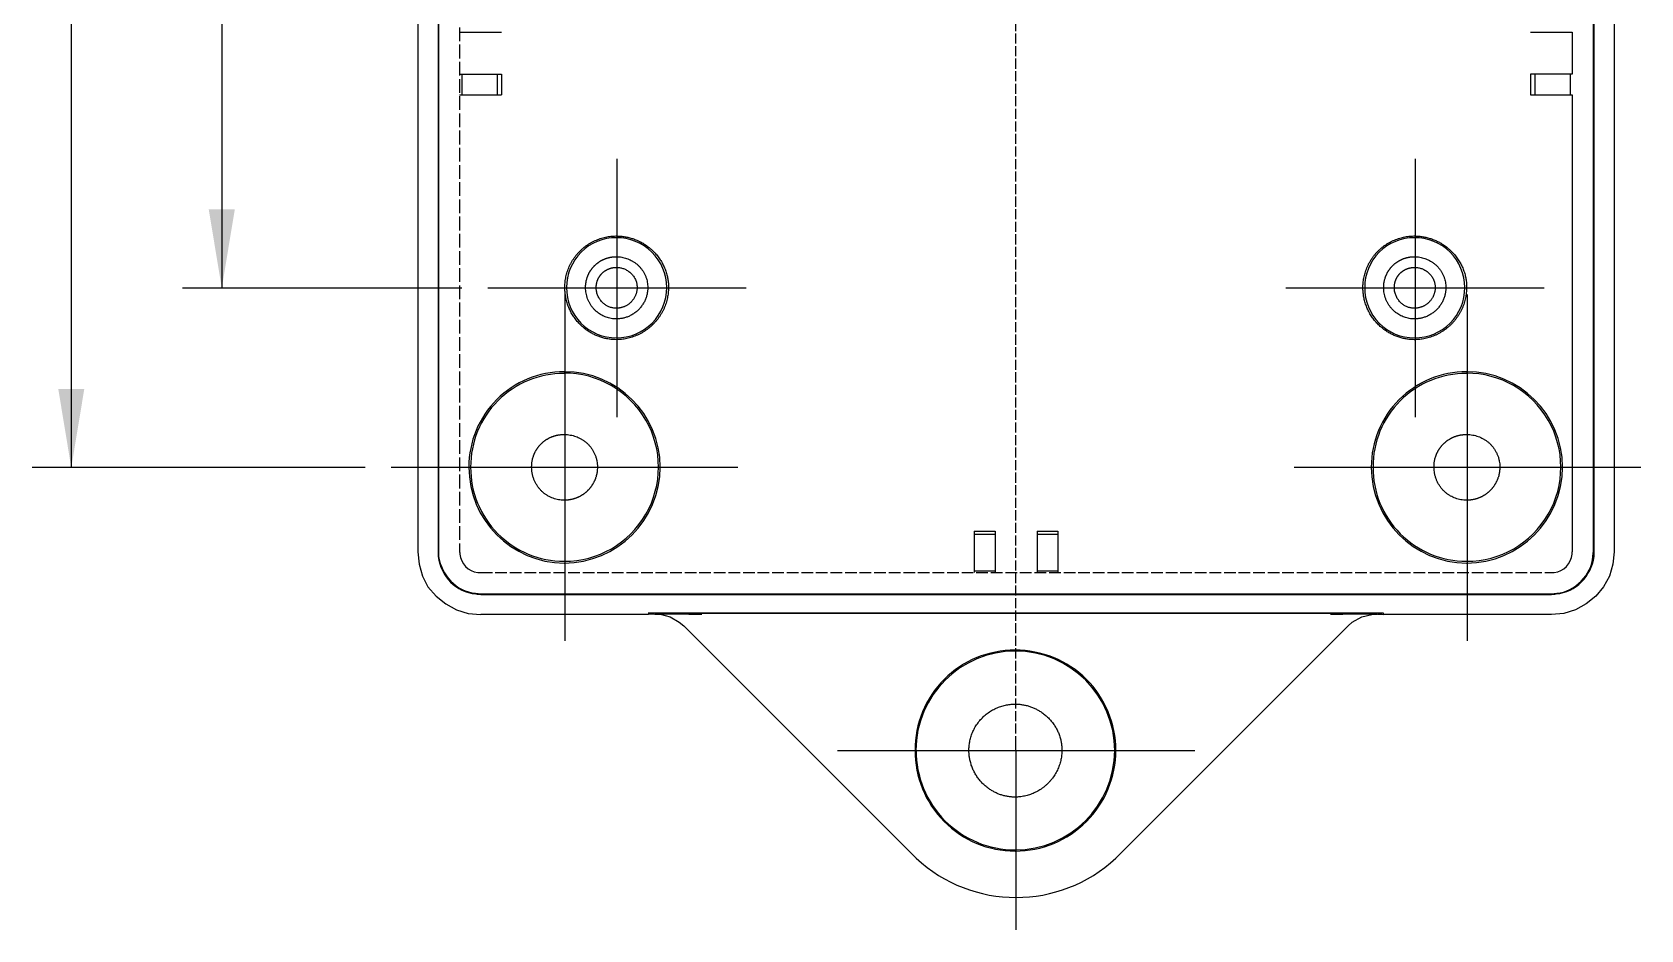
# Model space of a CAD drawing. Header units: millimetres. Extents: x 67 to 592, y -195 to 280.
# Drawn here: x 269.6 to 346.2, y -14.2 to 28.6 of the extents above; entities that cross this region are included whole.
import ezdxf

# ---------------------------------------------------------------- set-up
doc = ezdxf.new("R2010")
doc.units = ezdxf.units.MM
doc.linetypes.add('PDF_IMPORT', pattern=[1, 0.8, -0.2])
doc.layers.add('PDF_图层 1', color=7, linetype='Continuous', true_color=0x231f20)

msp = doc.modelspace()

# ---------------------------------------------------------------- linework, layer by layer
at = {"layer": 'PDF_图层 1', "color": 7, "linetype": 'PDF_IMPORT', "lineweight": -3, "ltscale": 0.597514}
msp.add_lwpolyline([(316.418, -5.657), (316.418, -5.432), (316.418, 124.069), (316.418, 124.323)], dxfattribs=at)
at = {"layer": 'PDF_图层 1', "color": 7, "lineweight": -3}
for points in [[(343.961, 3.824), (343.961, 114.812), (343.961, 115.038, 0.34463), (342.155, 116.844), (341.929, 116.844)], [(294.915, 12.319, 0.417722), (290.456, 7.86, 0.4164), (294.915, 3.373, 1.002191), (294.909, 12.335)], [(337.893, 12.319, 0.417722), (333.435, 7.86, 0.4164), (337.893, 3.373, 1.002175), (337.887, 12.333)], [(311.677, -5.629, 0.416432), (316.391, -10.37, 2.413824), (311.665, -5.629)], [(311.508, -10.596), (311.677, -10.765, 0.394177), (321.187, -10.765), (321.357, -10.596)]]:
    msp.add_lwpolyline(points, format="xyb", dxfattribs=at)
for points in [[(287.945, 114.812), (287.945, 3.824), (288.001, 3.232), (288.17, 2.667), (288.424, 2.16), (288.819, 1.708), (289.271, 1.341), (289.779, 1.059), (290.343, 0.89), (290.936, 0.833)], [(288.904, 114.812), (288.904, 3.824)], [(288.932, 114.812), (288.932, 3.824)], [(344.92, 114.812), (344.92, 3.824), (344.864, 3.232)], [(271.436, 110.834), (271.436, 59.333), (271.436, 7.832)], [(278.604, 102.283), (278.604, 59.333), (278.604, 16.382)], [(289.92, 28.573), (291.924, 28.573)], [(340.941, 28.573), (342.917, 28.573)], [(342.917, 28.573), (342.917, 26.57)], [(289.92, 26.569), (291.924, 26.569)], [(290.033, 26.569), (290.033, 25.582)], [(291.726, 26.569), (291.726, 25.582)], [(291.924, 26.569), (291.924, 25.582)], [(342.917, 26.569), (340.941, 26.569), (340.941, 25.582)], [(341.139, 26.569), (341.139, 25.582)], [(342.832, 26.569), (342.832, 25.582)], [(289.92, 25.582), (291.924, 25.582)], [(340.941, 25.582), (342.917, 25.582)], [(342.917, 25.582), (342.917, 3.825)], [(297.427, 22.534), (297.427, 16.382)], [(335.438, 22.534), (335.438, 16.382)], [(290.033, 16.382), (276.741, 16.382)], [(297.427, 16.382), (291.275, 16.382)], [(303.578, 16.382), (297.427, 16.382), (297.427, 10.23)], [(335.438, 16.382), (329.286, 16.382)], [(341.59, 16.382), (335.438, 16.382), (335.438, 10.23)], [(294.943, 16.072), (294.943, 12.827)], [(337.922, 16.072), (337.922, 12.827)], [(294.943, 12.827), (294.943, 7.832)], [(337.922, 12.827), (337.922, 7.832)], [(285.433, 7.832), (269.574, 7.832)], [(294.943, 7.832), (289.92, 7.832), (286.675, 7.832)], [(303.184, 7.832), (299.938, 7.832), (294.943, 7.832), (294.943, 2.837), (294.943, -0.408)], [(337.922, 7.832), (332.927, 7.832), (329.681, 7.832)], [(346.19, 7.832), (342.916, 7.832), (337.922, 7.832), (337.922, 2.837), (337.922, -0.408)], [(314.443, 4.812), (314.443, 2.837)], [(314.443, 4.812), (315.431, 4.812), (315.431, 2.837)], [(315.431, 4.643), (314.443, 4.643)], [(317.434, 4.812), (317.434, 2.837)], [(317.434, 4.812), (318.422, 4.812), (318.422, 2.837)], [(318.422, 4.643), (317.434, 4.643)], [(344.864, 3.232), (344.694, 2.668)], [(314.443, 2.921), (315.431, 2.921)], [(317.434, 2.921), (318.422, 2.921)], [(344.695, 2.668), (344.412, 2.16)], [(290.936, 1.821), (341.929, 1.821)], [(290.936, 1.793), (341.929, 1.793)], [(344.046, 1.708), (343.594, 1.341)], [(344.412, 2.16), (344.045, 1.708)], [(298.922, 0.833), (290.936, 0.833)], [(298.922, 0.918), (333.914, 0.918)], [(299.205, 0.861), (298.922, 0.918), (298.922, 0.833)], [(299.204, 0.861), (298.922, 0.833)], [(300.841, 0.833), (300.531, 0.861), (300.192, 0.861), (299.881, 0.861), (299.543, 0.861), (299.232, 0.861)], [(299.233, 0.861), (299.571, 0.861)], [(299.487, 0.861), (299.966, 0.72), (300.39, 0.466), (300.615, 0.297)], [(299.571, 0.862), (299.882, 0.89), (300.22, 0.89), (300.531, 0.89), (300.841, 0.89), (301.18, 0.89)], [(301.179, 0.833), (300.841, 0.833)], [(301.462, 0.89), (301.433, 0.89), (301.208, 0.89), (301.179, 0.89)], [(301.462, 0.833), (301.406, 0.833), (301.32, 0.833), (301.236, 0.833), (301.179, 0.833)], [(331.403, 0.89), (301.462, 0.89)], [(321.357, -10.596), (332.25, 0.297), (332.447, 0.466), (332.899, 0.72), (333.378, 0.833)], [(331.403, 0.89), (331.431, 0.89), (331.657, 0.89), (331.685, 0.89), (331.996, 0.89), (332.334, 0.89), (332.645, 0.89), (332.983, 0.89), (333.294, 0.862), (333.632, 0.862)], [(331.685, 0.833), (331.6, 0.833), (331.544, 0.833), (331.459, 0.833), (331.403, 0.833)], [(333.632, 0.861), (333.294, 0.861), (332.983, 0.861), (332.645, 0.861), (332.334, 0.861), (331.996, 0.833), (331.685, 0.833)], [(333.661, 0.861), (333.915, 0.918), (333.915, 0.833)], [(333.661, 0.861), (333.915, 0.833)], [(341.929, 0.833), (333.915, 0.833)], [(342.521, 0.89), (341.929, 0.833)], [(343.086, 1.059), (342.522, 0.89)], [(343.594, 1.341), (343.086, 1.059)], [(300.615, 0.297), (311.508, -10.596)], [(316.418, -5.657), (310.436, -5.657), (307.924, -5.657)], [(324.941, -5.657), (316.418, -5.657), (316.418, -14.18)]]:
    msp.add_lwpolyline(points, dxfattribs=at)
at = {"layer": 'PDF_图层 1', "color": 7, "linetype": 'PDF_IMPORT', "lineweight": -3, "ltscale": 0.819167}
msp.add_lwpolyline([(289.92, 114.812), (289.92, 3.825)], dxfattribs=at)
at = {"layer": 'PDF_图层 1', "color": 7, "lineweight": -3}
for points in [[(297.398, 14.012, 0.414665), (299.797, 16.411, 0.417106), (297.398, 18.781, 0.419568), (295.028, 16.411, 0.417073)], [(335.41, 14.012, 0.414706), (337.809, 16.411, 0.417147), (335.41, 18.781, 0.419643), (333.04, 16.411, 0.417147)], [(294.915, 3.289, 0.412037), (299.487, 7.86, 0.413309), (294.915, 12.404, 0.414635), (290.372, 7.86, 0.413348)], [(337.893, 3.288, 0.412037), (342.465, 7.86, 0.413309), (337.893, 12.403, 0.414596), (333.35, 7.86, 0.413309)], [(316.39, -10.427, 0.414689), (321.187, -5.629, 0.41591), (316.39, -0.86, 0.417176), (311.621, -5.629, 0.415943)]]:
    msp.add_lwpolyline(points, format="xyb", close=True, dxfattribs=at)
at = {"layer": 'PDF_图层 1', "color": 7, "linetype": 'PDF_IMPORT', "lineweight": -3, "ltscale": 0.694167}
msp.add_lwpolyline([(290.936, 2.837), (341.929, 2.837)], dxfattribs=at)
at = {"layer": 'PDF_图层 1', "color": 7, "lineweight": -3}
for points, knots in [([(343.932, 3.824), (343.932, 40.82), (343.932, 77.816), (343.932, 114.812), (343.923, 114.897), (343.914, 114.982), (343.904, 115.066), (343.817, 115.961), (343.073, 116.69), (342.183, 116.816), (342.098, 116.816), (342.014, 116.816), (341.929, 116.816)], [0, 0, 0, 0, 1, 1, 1, 2, 2, 2, 3, 3, 3, 4, 4, 4, 4]), ([(288.904, 3.825), (288.904, 3.75), (288.904, 3.674), (288.904, 3.599), (289.054, 2.647), (289.732, 1.9), (290.71, 1.821), (290.785, 1.812), (290.861, 1.803), (290.936, 1.793)], [0, 0, 0, 0, 1, 1, 1, 2, 2, 2, 3, 3, 3, 3]), ([(288.932, 3.825), (288.932, 3.75), (288.932, 3.674), (288.932, 3.599), (289.059, 2.721), (289.779, 1.93), (290.682, 1.85), (290.767, 1.84), (290.852, 1.831), (290.936, 1.821)], [0, 0, 0, 0, 1, 1, 1, 2, 2, 2, 3, 3, 3, 3]), ([(289.92, 3.824), (289.93, 3.787), (289.939, 3.749), (289.948, 3.712), (289.986, 3.278), (290.35, 2.872), (290.794, 2.837), (290.842, 2.837), (290.889, 2.837), (290.936, 2.837)], [0, 0, 0, 0, 1, 1, 1, 2, 2, 2, 3, 3, 3, 3]), ([(341.929, 1.793), (342.004, 1.802), (342.079, 1.812), (342.154, 1.821), (343.102, 1.887), (343.826, 2.673), (343.961, 3.599), (343.961, 3.674), (343.961, 3.749), (343.961, 3.825)], [0, 0, 0, 0, 1, 1, 1, 2, 2, 2, 3, 3, 3, 3]), ([(341.929, 1.821), (342.014, 1.83), (342.098, 1.84), (342.183, 1.849), (343.049, 1.92), (343.855, 2.728), (343.904, 3.599), (343.914, 3.674), (343.923, 3.749), (343.933, 3.825)], [0, 0, 0, 0, 1, 1, 1, 2, 2, 2, 3, 3, 3, 3]), ([(341.929, 2.837), (341.976, 2.837), (342.023, 2.837), (342.07, 2.837), (342.515, 2.872), (342.879, 3.277), (342.917, 3.712), (342.917, 3.749), (342.917, 3.787), (342.917, 3.824)], [0, 0, 0, 0, 1, 1, 1, 2, 2, 2, 3, 3, 3, 3])]:
    msp.add_open_spline(points, degree=3, knots=knots, dxfattribs=at)
for points, weights, knots in [([(297.398, 13.928), (298.846, 13.94), (299.869, 14.964), (299.882, 16.411), (299.882, 17.766), (298.753, 18.866), (297.398, 18.866), (295.961, 18.865), (294.944, 17.849), (294.943, 16.411), (294.943, 15.057), (296.044, 13.928), (297.398, 13.928)], [1, 0.808792697553, 0.808792697553, 1, 1, 1, 1, 0.805076142132, 0.805076142132, 1, 1, 1, 1], [0, 0, 0, 0, 1.553518, 1.553518, 1.553518, 2.553518, 2.553518, 2.553518, 4.122879, 4.122879, 4.122879, 5.122879, 5.122879, 5.122879, 5.122879]), ([(335.41, 13.927), (336.857, 13.94), (337.881, 14.963), (337.894, 16.411), (337.894, 17.765), (336.765, 18.866), (335.41, 18.866), (333.973, 18.865), (332.956, 17.848), (332.955, 16.411), (332.955, 15.056), (334.056, 13.927), (335.41, 13.927)], [1, 0.808849557522, 0.808849557522, 1, 1, 1, 1, 0.805076142132, 0.805076142132, 1, 1, 1, 1], [0, 0, 0, 0, 1.553275, 1.553275, 1.553275, 2.553275, 2.553275, 2.553275, 4.122635, 4.122635, 4.122635, 5.122635, 5.122635, 5.122635, 5.122635]), ([(297.398, 14.915), (298.271, 14.921), (298.888, 15.538), (298.894, 16.411), (298.894, 17.229), (298.216, 17.878), (297.398, 17.878), (297.003, 17.881), (296.637, 17.731), (296.358, 17.451), (296.078, 17.172), (295.928, 16.806), (295.931, 16.411), (295.931, 15.592), (296.58, 14.915), (297.398, 14.915)], [1, 0.807870736881, 0.807870736881, 1, 1, 1, 1, 0.948379092148, 0.948379092148, 1, 0.948379092148, 0.948379092148, 1, 1, 1, 1], [0, 0, 0, 0, 1.55746, 1.55746, 1.55746, 2.55746, 2.55746, 2.55746, 3.349681, 3.349681, 3.349681, 4.141902, 4.141902, 4.141902, 5.141902, 5.141902, 5.141902, 5.141902]), ([(335.41, 14.915), (336.283, 14.921), (336.9, 15.538), (336.906, 16.411), (336.906, 17.229), (336.228, 17.878), (335.41, 17.878), (335.015, 17.881), (334.649, 17.731), (334.369, 17.451), (334.09, 17.172), (333.94, 16.806), (333.943, 16.411), (333.943, 15.592), (334.592, 14.915), (335.41, 14.915)], [1, 0.807819016241, 0.807819016241, 1, 1, 1, 1, 0.948367447276, 0.948367447276, 1, 0.948367447276, 0.948367447276, 1, 1, 1, 1], [0, 0, 0, 0, 1.557681, 1.557681, 1.557681, 2.557681, 2.557681, 2.557681, 3.349993, 3.349993, 3.349993, 4.142304, 4.142304, 4.142304, 5.142304, 5.142304, 5.142304, 5.142304]), ([(297.398, 15.423), (297.973, 15.43), (298.379, 15.836), (298.386, 16.411), (298.386, 16.947), (297.935, 17.37), (297.398, 17.37), (297.139, 17.372), (296.9, 17.274), (296.717, 17.091), (296.534, 16.909), (296.436, 16.669), (296.439, 16.411), (296.439, 15.874), (296.862, 15.423), (297.398, 15.423)], [1, 0.810342285117, 0.810342285117, 1, 1, 1, 1, 0.948181586224, 0.948181586224, 1, 0.948181586224, 0.948181586224, 1, 1, 1, 1], [0, 0, 0, 0, 1.546875, 1.546875, 1.546875, 2.546875, 2.546875, 2.546875, 3.340631, 3.340631, 3.340631, 4.134386, 4.134386, 4.134386, 5.134386, 5.134386, 5.134386, 5.134386]), ([(335.41, 15.423), (335.985, 15.43), (336.391, 15.836), (336.398, 16.411), (336.398, 16.947), (335.946, 17.37), (335.41, 17.37), (335.151, 17.372), (334.912, 17.274), (334.729, 17.091), (334.546, 16.909), (334.448, 16.669), (334.451, 16.411), (334.451, 15.874), (334.874, 15.423), (335.41, 15.423)], [1, 0.810407457654, 0.810407457654, 1, 1, 1, 1, 0.948181586225, 0.948181586225, 1, 0.948181586225, 0.948181586225, 1, 1, 1, 1], [0, 0, 0, 0, 1.546595, 1.546595, 1.546595, 2.546595, 2.546595, 2.546595, 3.340351, 3.340351, 3.340351, 4.134106, 4.134106, 4.134106, 5.134106, 5.134106, 5.134106, 5.134106]), ([(294.915, 6.28), (295.34, 6.279), (295.733, 6.441), (296.033, 6.742), (296.333, 7.042), (296.496, 7.435), (296.495, 7.86), (296.495, 8.735), (295.789, 9.412), (294.915, 9.412), (294.496, 9.418), (294.107, 9.261), (293.811, 8.964), (293.514, 8.668), (293.357, 8.279), (293.363, 7.86), (293.363, 6.985), (294.04, 6.28), (294.915, 6.28)], [1, 0.949053612307, 0.949053612307, 1, 0.949053612307, 0.949053612307, 1, 1, 1, 1, 0.947377604058, 0.947377604058, 1, 0.947377604058, 0.947377604058, 1, 1, 1, 1], [0, 0, 0, 0, 0.78696, 0.78696, 0.78696, 1.57392, 1.57392, 1.57392, 2.57392, 2.57392, 2.57392, 3.373892, 3.373892, 3.373892, 4.173864, 4.173864, 4.173864, 5.173864, 5.173864, 5.173864, 5.173864]), ([(337.893, 6.28), (338.318, 6.279), (338.711, 6.441), (339.012, 6.742), (339.312, 7.042), (339.474, 7.435), (339.474, 7.86), (339.474, 8.735), (338.768, 9.412), (337.893, 9.412), (337.474, 9.418), (337.086, 9.26), (336.789, 8.964), (336.493, 8.668), (336.335, 8.279), (336.341, 7.86), (336.341, 6.985), (337.019, 6.28), (337.893, 6.28)], [1, 0.949042743773, 0.949042743773, 1, 0.949042743773, 0.949042743773, 1, 1, 1, 1, 0.947388519525, 0.947388519525, 1, 0.947388519525, 0.947388519525, 1, 1, 1, 1], [0, 0, 0, 0, 0.787045, 0.787045, 0.787045, 1.57409, 1.57409, 1.57409, 2.57409, 2.57409, 2.57409, 3.373978, 3.373978, 3.373978, 4.173866, 4.173866, 4.173866, 5.173866, 5.173866, 5.173866, 5.173866]), ([(316.39, -7.859), (317.688, -7.845), (318.606, -6.927), (318.619, -5.629), (318.619, -4.416), (317.603, -3.428), (316.39, -3.428), (315.102, -3.43), (314.191, -4.341), (314.189, -5.629), (314.189, -6.843), (315.177, -7.859), (316.39, -7.859)], [1, 0.809569003367, 0.809569003367, 1, 1, 1, 1, 0.805378327994, 0.805378327994, 1, 1, 1, 1], [0, 0, 0, 0, 1.550193, 1.550193, 1.550193, 2.550193, 2.550193, 2.550193, 4.11827, 4.11827, 4.11827, 5.11827, 5.11827, 5.11827, 5.11827])]:
    msp.add_rational_spline(points, weights, degree=3, knots=knots, dxfattribs=at)
at = {"layer": 'PDF_图层 1', "color": 7, "transparency": 33554559}
for points in [[(278.604, 16.382), (279.225, 20.136), (277.983, 20.136)], [(271.436, 7.832), (272.057, 11.585), (270.816, 11.585)]]:
    msp.add_solid(points, dxfattribs=at)
at = {"layer": 'PDF_图层 1', "color": 7, "lineweight": -3, "transparency": 33554559}
for points in [[(299.204, 0.861), (299.204, 0.833), (299.233, 0.861), (299.233, 0.833)], [(299.233, 0.861), (299.233, 0.833), (299.261, 0.861), (299.261, 0.833)], [(333.632, 0.861), (333.632, 0.833), (333.661, 0.861), (333.661, 0.833)], [(333.661, 0.861), (333.661, 0.833), (333.689, 0.861), (333.689, 0.833)]]:
    msp.add_solid(points, dxfattribs=at)

doc.saveas('drawing.dxf')
